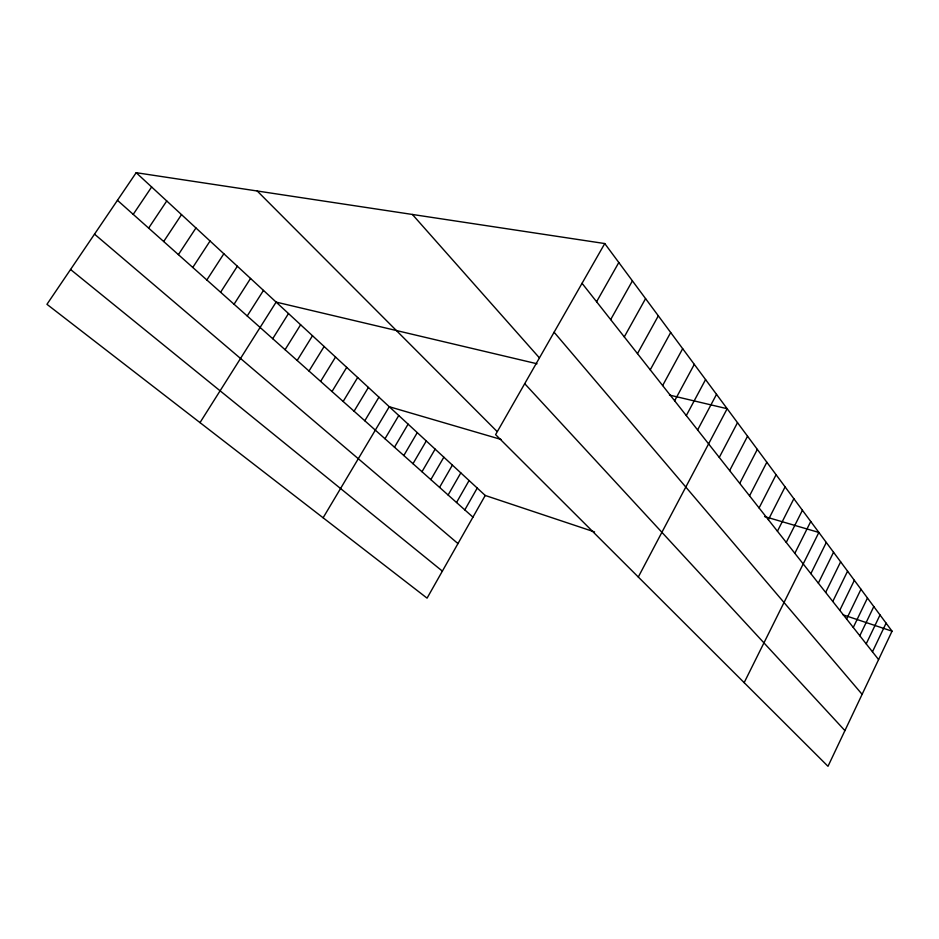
<?xml version="1.0" encoding="UTF-8"?>
<svg xmlns="http://www.w3.org/2000/svg" width="939" height="939" viewBox="0 0 939 939"><rect width="100%" height="100%" fill="white"/><g stroke="black" fill="none" stroke-linecap="round" stroke-linejoin="round"><path stroke-width="1.41" d="M604.763 243.553L892.05 631.184L827.998 766.306L495.604 434.628L604.763 243.553L136.178 172.694L46.95 304.306L427.069 598.143L485.228 495.463L136.178 172.694M872.46 651.807L886.099 623.156M866.204 643.872L880.019 614.951M859.807 635.75L873.81 606.571M853.269 627.463L867.46 598.014M846.591 618.989L860.981 589.258M839.771 610.327L854.349 580.314M832.787 601.465L847.577 571.17M825.639 592.403L840.64 561.827M818.339 583.131L833.55 552.261M810.862 573.647L826.297 542.472M744.158 682.653L818.867 532.448L764.569 516.556M794.84 553.306L810.744 521.485M786.248 542.413L802.422 510.253M777.433 531.228L793.866 498.715M768.384 519.737L785.098 486.872M759.088 507.952L776.084 474.723M749.545 495.839L766.834 462.234M739.732 483.385L757.327 449.405M729.65 470.58L747.55 436.224M719.274 457.422L737.502 422.656M638.297 577.016L727.162 408.711L669.472 395.073M697.618 429.933L716.527 394.357M686.303 415.578L705.576 379.579M674.648 400.789L694.297 364.355M662.641 385.553L682.676 348.674M650.246 369.837L670.692 332.512M637.475 353.616L658.333 315.833M624.282 336.89L645.574 298.625M610.667 319.6L632.416 280.867M596.594 301.748L618.813 262.509M464.817 509.889L477.223 488.069M456.53 502.506L469.089 480.533M448.114 495.006L460.814 472.88M439.558 487.376L452.398 465.098M430.848 479.618L443.842 457.187M421.998 471.73L435.133 449.135M412.984 463.702L426.283 440.954M403.817 455.532L417.268 432.621M394.486 447.21L408.101 424.146M384.99 438.748L398.77 415.508M323.122 517.776L389.274 406.728L501.027 439.44M364.813 420.766L378.933 397.174M354.085 411.212L368.405 387.431M343.158 401.469L357.665 377.501M332.007 391.528L346.714 367.372M320.622 381.387L335.54 357.043M309.013 371.034L324.131 346.503M297.17 360.482L312.499 335.739M285.069 349.695L300.621 324.753M272.721 338.697L288.496 313.544M200.007 422.62L276.113 302.1L537.038 363.769M247.215 315.962L263.472 290.397M234.057 304.236L250.549 278.449M220.595 292.24L237.344 266.242M206.85 279.986L223.846 253.765M192.777 267.451L210.054 241.006M178.398 254.633L195.946 227.966M163.691 241.523L181.52 214.62M148.632 228.107L166.755 200.969M133.221 214.374L151.637 186.99M485.228 495.463L594.575 531.943M843.14 614.869L892.05 631.184M70.554 269.493L442.375 571.123M94.51 234.14L457.974 543.587M117.445 200.312L472.951 517.143M257.216 190.993L496.649 431.06M524.713 383.664L844.912 730.612M412.374 214.456L539.35 357.806M554.104 332.218L862.119 694.332M582.051 283.296L878.587 659.589"/></g></svg>
